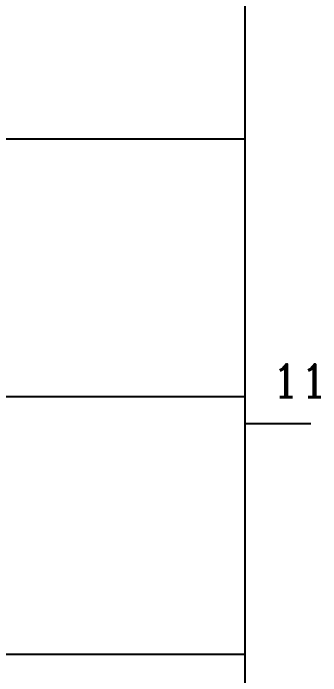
# Model space of a CAD drawing. Header units: millimetres. Extents: x 415966 to 487306, y -108951 to -17325.
# Drawn here: x 450127 to 451138, y -65328 to -63148 of the extents above; entities that cross this region are included whole.
import ezdxf

# ---------------------------------------------------------------- set-up
doc = ezdxf.new("R2010")
doc.units = ezdxf.units.MM
doc.header["$LTSCALE"] = 2
doc.layers.add('TAN-TIT', color=30, linetype='Continuous')
doc.styles.add('COM', font='COMPLEX', dxfattribs={"height": 5})

# ---------------------------------------------------------------- blocks, each defined once
blk = doc.blocks.new('BORDER')
at = {"layer": 'TAN-TIT'}
for p, q in [((23282.3, 352), (23282.3, 16468)), ((19323.7, 2816.3), (23282.3, 2816.3)), ((19323.7, 2250.8), (23282.3, 2250.8)), ((23282.3, 2191.5), (23426.6, 2191.5)), ((19323.7, 1685.2), (23282.3, 1685.2))]:
    blk.add_line(p, q, dxfattribs=at)
at = {"layer": 'TAN-TIT', "style": 'COM'}
blk.add_text('11', height=72.1, dxfattribs=at).set_placement((23340, 2249.2))

msp = doc.modelspace()

# ---------------------------------------------------------------- block references
at = {"xscale": 1.5, "yscale": 1.5, "zscale": 1.5}
msp.add_blockref('BORDER', (415965.9, -67785.1), dxfattribs=at)

doc.saveas('drawing.dxf')
